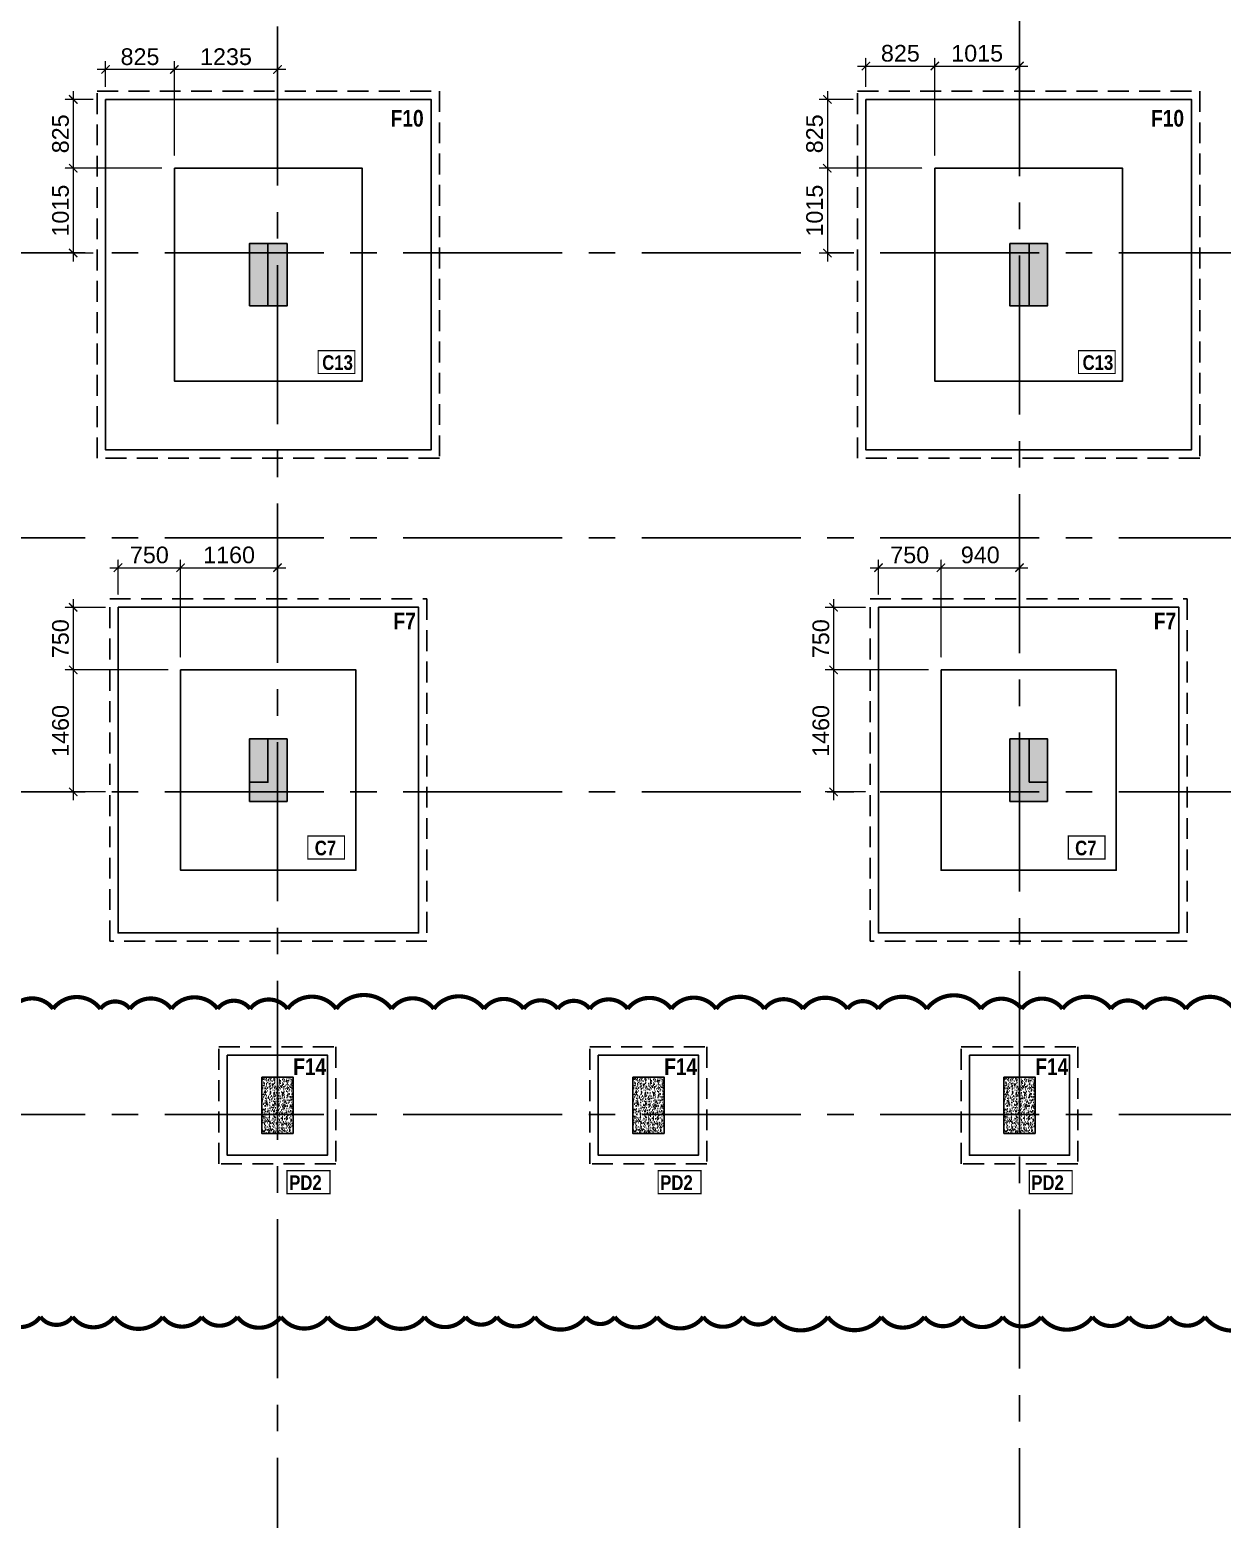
# Model space of a CAD drawing. Header units: millimetres. Extents: x 149548 to 2112824, y -1657616 to -1354760.
# Drawn here: x 1711686 to 1725973, y -1626058 to -1608215 of the extents above; entities that cross this region are included whole.
import ezdxf
from ezdxf.enums import TextEntityAlignment as Align

# ---------------------------------------------------------------- set-up
doc = ezdxf.new("R2010")
doc.units = ezdxf.units.MM
doc.header["$MEASUREMENT"] = 0
doc.header["$PDMODE"] = 98
for name, pattern in [('ACAD_ISO02W100', [15, 12, -3]), ('CENTER2', [28.575, 19.05, -3.175, 3.175, -3.175]), ('HIDDEN', [0.375, 0.25, -0.125])]:
    doc.linetypes.add(name, pattern=pattern)
for name, color, linetype, lineweight in [('CENTER_LINE', 8, 'CENTER2', 25), ('GRID', 252, 'ACAD_ISO02W100', 9), ('s-dm', 171, 'Continuous', 15), ('TXT', 255, 'Continuous', 5)]:
    doc.layers.add(name, color=color, linetype=linetype, lineweight=lineweight)
for name, color, linetype in [('F10', 72, 'Continuous'), ('F14', 132, 'Continuous'), ('F7', 160, 'Continuous'), ('Footing_#_ST', 1, 'Continuous'), ('Hatch', 8, 'Continuous'), ('Pcc_ST', 6, 'Continuous'), ('STR.COLUMN', 1, 'Continuous')]:
    doc.layers.add(name, color=color, linetype=linetype)
doc.styles.add('G2-TEXT', font='ARIALNB.TTF', dxfattribs={"height": 2.5})
doc.styles.add('G3-TEXT', font='ARIALNB.TTF', dxfattribs={"height": 3})
doc.styles.get("Standard").update_dxf_attribs({"font": 'arial.ttf'})
doc.dimstyles.new('Dim 1_100', dxfattribs={"dimscale": 100, "dimtxt": 2, "dimasz": 1, "dimexe": 1, "dimexo": 1.5, "dimgap": 0.5, "dimtad": 1, "dimdec": 0, "dimrnd": 5, "dimzin": 0, "dimdsep": 46, "dimtxsty": 'Standard', "dimblk": 'ARCHTICK', "dimcen": 0, "dimdle": 1, "dimclrd": 256, "dimclre": 256, "dimclrt": 256, "dimadec": 0, "dimazin": 0, "dimtfac": 0.8, "dimtdec": 0, "dimtmove": 1, "dimatfit": 0, "dimfxl": 1.5, "dimtolj": 1, "dimtzin": 0, "dimlwd": -1, "dimlwe": -1, "dimarcsym": 1})

# ---------------------------------------------------------------- blocks, each defined once
blk = doc.blocks.new('FIRST FLOOR COLUMNS')
at = {"layer": 'CENTER_LINE', "ltscale": 100}
for p, q in [((47115, -28013), (47115, 17778)), ((38225, -28128), (38225, 17663)), ((90214, -11790), (-4699, -11790)), ((90214, -15202), (-4737, -15202)), ((90214, -18245), (-4699, -18245)), ((90214, -22110), (-4699, -22110))]:
    blk.add_line(p, q, dxfattribs=at)
blk = doc.blocks.new('Upto 2nd Floor lvl')
at = {"layer": 'STR.COLUMN'}
h = blk.add_hatch(color=30, dxfattribs=at)
h.dxf.hatch_style = 1
h.paths.add_polyline_path([(1960593, -1509294), (1960813, -1509294), (1960813, -1508544), (1960593, -1508544)])
h = blk.add_hatch(color=30, dxfattribs=at)
h.dxf.hatch_style = 1
h.paths.add_polyline_path([(1969933, -1509294), (1970153, -1509294), (1970153, -1508544), (1969933, -1508544)])
h = blk.add_hatch(color=30, dxfattribs=at)
h.dxf.hatch_style = 1
h.paths.add_polyline_path([(1960593, -1514999), (1960813, -1514999), (1960813, -1514479), (1960593, -1514479)])
h = blk.add_hatch(color=30, dxfattribs=at)
h.dxf.hatch_style = 1
h.paths.add_polyline_path([(1969933, -1514999), (1970153, -1514999), (1970153, -1514479), (1969933, -1514479)])
at = {"layer": 'STR.COLUMN', "color": 5}
for points in [[(1960593, -1509294), (1960813, -1509294), (1960813, -1508544), (1960593, -1508544)], [(1969933, -1509294), (1970153, -1509294), (1970153, -1508544), (1969933, -1508544)], [(1960593, -1514999), (1960813, -1514999), (1960813, -1514479), (1960593, -1514479)], [(1969933, -1514999), (1970153, -1514999), (1970153, -1514479), (1969933, -1514479)]]:
    blk.add_lwpolyline(points, close=True, dxfattribs=at)
blk = doc.blocks.new('Through Column')
at = {"layer": 'STR.COLUMN', "transparency": 33554687}
h = blk.add_hatch(color=256, dxfattribs=at)
h.dxf.hatch_style = 1
h.paths.add_polyline_path([(1960593, -1509294), (1961043, -1509294), (1961043, -1508544), (1960593, -1508544)])
h = blk.add_hatch(color=256, dxfattribs=at)
h.dxf.hatch_style = 1
h.paths.add_polyline_path([(1969703, -1509294), (1970153, -1509294), (1970153, -1508544), (1969703, -1508544)])
h = blk.add_hatch(color=256, dxfattribs=at)
h.dxf.hatch_style = 1
h.paths.add_polyline_path([(1960593, -1515229), (1961043, -1515229), (1961043, -1514479), (1960593, -1514479), (1960593, -1514999)])
h = blk.add_hatch(color=256, dxfattribs=at)
h.dxf.hatch_style = 1
h.paths.add_polyline_path([(1969703, -1515229), (1970153, -1515229), (1970153, -1514999), (1970153, -1514479), (1969703, -1514479)])
at = {"layer": 'STR.COLUMN', "color": 5}
for points in [[(1961043, -1508544), (1961043, -1509294), (1960813, -1509294), (1960813, -1508544)], [(1961043, -1514479), (1961043, -1515229), (1960593, -1515229), (1960593, -1514999), (1960593, -1514999), (1960593, -1514479)], [(1969703, -1514479), (1970153, -1514479), (1970153, -1514999), (1970153, -1514999), (1970153, -1515229), (1969703, -1515229), (1969703, -1514479)]]:
    blk.add_lwpolyline(points, close=True, dxfattribs=at)
blk.add_lwpolyline([(1969703, -1508544), (1970153, -1508544), (1970153, -1509294), (1969703, -1509294), (1969703, -1508544)], dxfattribs=at)
blk = doc.blocks.new('_ArchTick')
at = {"color": 0, "linetype": 'ByBlock', "const_width": 0.15}
blk.add_lwpolyline([(-0.5, -0.5), (0.5, 0.5)], dxfattribs=at)
blk = doc.blocks.new('*D1416')
at = {"layer": 'Defpoints', "color": 0}
for p in [(1722529, -1608649), (1721704, -1609049), (1722529, -1609874)]:
    blk.add_point(p, dxfattribs=at)
at = {"layer": 's-dm', "linetype": 'HIDDEN'}
for p, q in [((1721704, -1608899), (1721704, -1608549)), ((1722529, -1609724), (1722529, -1608549))]:
    blk.add_line(p, q, dxfattribs=at)
at = {"layer": 's-dm'}
blk.add_line((1721604, -1608649), (1722629, -1608649), dxfattribs=at)
at = {"layer": 's-dm', "xscale": 100, "yscale": 100, "zscale": 100, "rotation": 180}
blk.add_blockref('_ArchTick', (1721704, -1608649), dxfattribs=at)
at = {"layer": 's-dm', "xscale": 100, "yscale": 100, "zscale": 100}
blk.add_blockref('_ArchTick', (1722529, -1608649), dxfattribs=at)
at = {"layer": 's-dm', "insert": (1722117, -1608497), "char_height": 200, "attachment_point": 5}
blk.add_mtext('\\A1;825', dxfattribs=at)
blk = doc.blocks.new('*D1417')
at = {"layer": 'Defpoints', "color": 0}
for p in [(1723544, -1608649), (1723544, -1609049), (1722529, -1609874)]:
    blk.add_point(p, dxfattribs=at)
at = {"layer": 's-dm', "linetype": 'HIDDEN'}
for p, q in [((1722529, -1609724), (1722529, -1608549)), ((1723544, -1608899), (1723544, -1608549))]:
    blk.add_line(p, q, dxfattribs=at)
at = {"layer": 's-dm'}
blk.add_line((1722429, -1608649), (1723644, -1608649), dxfattribs=at)
at = {"layer": 's-dm', "xscale": 100, "yscale": 100, "zscale": 100, "rotation": 180}
blk.add_blockref('_ArchTick', (1722529, -1608649), dxfattribs=at)
at = {"layer": 's-dm', "xscale": 100, "yscale": 100, "zscale": 100}
blk.add_blockref('_ArchTick', (1723544, -1608649), dxfattribs=at)
at = {"layer": 's-dm', "insert": (1723037, -1608497), "char_height": 200, "attachment_point": 5}
blk.add_mtext('\\A1;1015', dxfattribs=at)
blk = doc.blocks.new('*D1418')
at = {"layer": 'Defpoints', "color": 0}
for p in [(1721704, -1609049), (1721242, -1609874), (1722529, -1609874)]:
    blk.add_point(p, dxfattribs=at)
at = {"layer": 's-dm', "linetype": 'HIDDEN'}
for p, q in [((1721554, -1609049), (1721142, -1609049)), ((1722379, -1609874), (1721142, -1609874))]:
    blk.add_line(p, q, dxfattribs=at)
at = {"layer": 's-dm'}
blk.add_line((1721242, -1608949), (1721242, -1609974), dxfattribs=at)
at = {"layer": 's-dm', "xscale": 100, "yscale": 100, "zscale": 100}
for p, rotation in [((1721242, -1609049), 90), ((1721242, -1609874), 270)]:
    blk.add_blockref('_ArchTick', p, dxfattribs=dict(at, rotation=rotation))
at = {"layer": 's-dm', "insert": (1721090, -1609461), "char_height": 200, "attachment_point": 5, "rotation": 90}
blk.add_mtext('\\A1;825', dxfattribs=at)
blk = doc.blocks.new('*D1419')
at = {"layer": 'Defpoints', "color": 0}
for p in [(1722529, -1609874), (1721242, -1610889), (1721704, -1610889)]:
    blk.add_point(p, dxfattribs=at)
at = {"layer": 's-dm'}
blk.add_line((1721242, -1609774), (1721242, -1610989), dxfattribs=at)
at = {"layer": 's-dm', "linetype": 'HIDDEN'}
for p, q in [((1722379, -1609874), (1721142, -1609874)), ((1721554, -1610889), (1721142, -1610889))]:
    blk.add_line(p, q, dxfattribs=at)
at = {"layer": 's-dm', "xscale": 100, "yscale": 100, "zscale": 100}
for p, rotation in [((1721242, -1609874), 90), ((1721242, -1610889), 270)]:
    blk.add_blockref('_ArchTick', p, dxfattribs=dict(at, rotation=rotation))
at = {"layer": 's-dm', "insert": (1721090, -1610381), "char_height": 200, "attachment_point": 5, "rotation": 90}
blk.add_mtext('\\A1;1015', dxfattribs=at)
blk = doc.blocks.new('*D1420')
at = {"layer": 'Defpoints', "color": 0}
for p in [(1722604, -1614659), (1721854, -1615134), (1722604, -1615884)]:
    blk.add_point(p, dxfattribs=at)
at = {"layer": 's-dm', "linetype": 'HIDDEN'}
for p, q in [((1721854, -1614984), (1721854, -1614559)), ((1722604, -1615734), (1722604, -1614559))]:
    blk.add_line(p, q, dxfattribs=at)
at = {"layer": 's-dm'}
blk.add_line((1721754, -1614659), (1722704, -1614659), dxfattribs=at)
at = {"layer": 's-dm', "xscale": 100, "yscale": 100, "zscale": 100, "rotation": 180}
blk.add_blockref('_ArchTick', (1721854, -1614659), dxfattribs=at)
at = {"layer": 's-dm', "xscale": 100, "yscale": 100, "zscale": 100}
blk.add_blockref('_ArchTick', (1722604, -1614659), dxfattribs=at)
at = {"layer": 's-dm', "insert": (1722229, -1614507), "char_height": 200, "attachment_point": 5}
blk.add_mtext('\\A1;750', dxfattribs=at)
blk = doc.blocks.new('*D1421')
at = {"layer": 'Defpoints', "color": 0}
for p in [(1723544, -1614659), (1723544, -1615134), (1722604, -1615884)]:
    blk.add_point(p, dxfattribs=at)
at = {"layer": 's-dm', "linetype": 'HIDDEN'}
for p, q in [((1722604, -1615734), (1722604, -1614559)), ((1723544, -1614984), (1723544, -1614559))]:
    blk.add_line(p, q, dxfattribs=at)
at = {"layer": 's-dm'}
blk.add_line((1722504, -1614659), (1723644, -1614659), dxfattribs=at)
at = {"layer": 's-dm', "xscale": 100, "yscale": 100, "zscale": 100, "rotation": 180}
blk.add_blockref('_ArchTick', (1722604, -1614659), dxfattribs=at)
at = {"layer": 's-dm', "xscale": 100, "yscale": 100, "zscale": 100}
blk.add_blockref('_ArchTick', (1723544, -1614659), dxfattribs=at)
at = {"layer": 's-dm', "insert": (1723074, -1614507), "char_height": 200, "attachment_point": 5}
blk.add_mtext('\\A1;940', dxfattribs=at)
blk = doc.blocks.new('*D1422')
at = {"layer": 'Defpoints', "color": 0}
for p in [(1721854, -1615134), (1721317, -1615884), (1722604, -1615884)]:
    blk.add_point(p, dxfattribs=at)
at = {"layer": 's-dm', "linetype": 'HIDDEN'}
for p, q in [((1721704, -1615134), (1721217, -1615134)), ((1722454, -1615884), (1721217, -1615884))]:
    blk.add_line(p, q, dxfattribs=at)
at = {"layer": 's-dm'}
blk.add_line((1721317, -1615034), (1721317, -1615984), dxfattribs=at)
at = {"layer": 's-dm', "xscale": 100, "yscale": 100, "zscale": 100}
for p, rotation in [((1721317, -1615134), 90), ((1721317, -1615884), 270)]:
    blk.add_blockref('_ArchTick', p, dxfattribs=dict(at, rotation=rotation))
at = {"layer": 's-dm', "insert": (1721165, -1615509), "char_height": 200, "attachment_point": 5, "rotation": 90}
blk.add_mtext('\\A1;750', dxfattribs=at)
blk = doc.blocks.new('*D1423')
at = {"layer": 'Defpoints', "color": 0}
for p in [(1722604, -1615884), (1721317, -1617344), (1721854, -1617344)]:
    blk.add_point(p, dxfattribs=at)
at = {"layer": 's-dm', "linetype": 'HIDDEN'}
for p, q in [((1722454, -1615884), (1721217, -1615884)), ((1721704, -1617344), (1721217, -1617344))]:
    blk.add_line(p, q, dxfattribs=at)
at = {"layer": 's-dm'}
blk.add_line((1721317, -1615784), (1721317, -1617444), dxfattribs=at)
at = {"layer": 's-dm', "xscale": 100, "yscale": 100, "zscale": 100}
for p, rotation in [((1721317, -1615884), 90), ((1721317, -1617344), 270)]:
    blk.add_blockref('_ArchTick', p, dxfattribs=dict(at, rotation=rotation))
at = {"layer": 's-dm', "insert": (1721165, -1616614), "char_height": 200, "attachment_point": 5, "rotation": 90}
blk.add_mtext('\\A1;1460', dxfattribs=at)
blk = doc.blocks.new('*D1424')
at = {"layer": 'Defpoints', "color": 0}
for p in [(1713494, -1614659), (1712744, -1615134), (1713494, -1615884)]:
    blk.add_point(p, dxfattribs=at)
at = {"layer": 's-dm', "linetype": 'HIDDEN'}
for p, q in [((1712744, -1614984), (1712744, -1614559)), ((1713494, -1615734), (1713494, -1614559))]:
    blk.add_line(p, q, dxfattribs=at)
at = {"layer": 's-dm'}
blk.add_line((1712644, -1614659), (1713594, -1614659), dxfattribs=at)
at = {"layer": 's-dm', "xscale": 100, "yscale": 100, "zscale": 100, "rotation": 180}
blk.add_blockref('_ArchTick', (1712744, -1614659), dxfattribs=at)
at = {"layer": 's-dm', "xscale": 100, "yscale": 100, "zscale": 100}
blk.add_blockref('_ArchTick', (1713494, -1614659), dxfattribs=at)
at = {"layer": 's-dm', "insert": (1713119, -1614507), "char_height": 200, "attachment_point": 5}
blk.add_mtext('\\A1;750', dxfattribs=at)
blk = doc.blocks.new('*D1425')
at = {"layer": 'Defpoints', "color": 0}
for p in [(1714654, -1614659), (1714654, -1615134), (1713494, -1615884)]:
    blk.add_point(p, dxfattribs=at)
at = {"layer": 's-dm', "linetype": 'HIDDEN'}
for p, q in [((1713494, -1615734), (1713494, -1614559)), ((1714654, -1614984), (1714654, -1614559))]:
    blk.add_line(p, q, dxfattribs=at)
at = {"layer": 's-dm'}
blk.add_line((1713394, -1614659), (1714754, -1614659), dxfattribs=at)
at = {"layer": 's-dm', "xscale": 100, "yscale": 100, "zscale": 100, "rotation": 180}
blk.add_blockref('_ArchTick', (1713494, -1614659), dxfattribs=at)
at = {"layer": 's-dm', "xscale": 100, "yscale": 100, "zscale": 100}
blk.add_blockref('_ArchTick', (1714654, -1614659), dxfattribs=at)
at = {"layer": 's-dm', "insert": (1714074, -1614507), "char_height": 200, "attachment_point": 5}
blk.add_mtext('\\A1;1160', dxfattribs=at)
blk = doc.blocks.new('*D1426')
at = {"layer": 'Defpoints', "color": 0}
for p in [(1712744, -1615134), (1712207, -1615884), (1713494, -1615884)]:
    blk.add_point(p, dxfattribs=at)
at = {"layer": 's-dm', "linetype": 'HIDDEN'}
for p, q in [((1712594, -1615134), (1712107, -1615134)), ((1713344, -1615884), (1712107, -1615884))]:
    blk.add_line(p, q, dxfattribs=at)
at = {"layer": 's-dm'}
blk.add_line((1712207, -1615034), (1712207, -1615984), dxfattribs=at)
at = {"layer": 's-dm', "xscale": 100, "yscale": 100, "zscale": 100}
for p, rotation in [((1712207, -1615134), 90), ((1712207, -1615884), 270)]:
    blk.add_blockref('_ArchTick', p, dxfattribs=dict(at, rotation=rotation))
at = {"layer": 's-dm', "insert": (1712055, -1615509), "char_height": 200, "attachment_point": 5, "rotation": 90}
blk.add_mtext('\\A1;750', dxfattribs=at)
blk = doc.blocks.new('*D1427')
at = {"layer": 'Defpoints', "color": 0}
for p in [(1713494, -1615884), (1712207, -1617344), (1712744, -1617344)]:
    blk.add_point(p, dxfattribs=at)
at = {"layer": 's-dm', "linetype": 'HIDDEN'}
for p, q in [((1713344, -1615884), (1712107, -1615884)), ((1712594, -1617344), (1712107, -1617344))]:
    blk.add_line(p, q, dxfattribs=at)
at = {"layer": 's-dm'}
blk.add_line((1712207, -1615784), (1712207, -1617444), dxfattribs=at)
at = {"layer": 's-dm', "xscale": 100, "yscale": 100, "zscale": 100}
for p, rotation in [((1712207, -1615884), 90), ((1712207, -1617344), 270)]:
    blk.add_blockref('_ArchTick', p, dxfattribs=dict(at, rotation=rotation))
at = {"layer": 's-dm', "insert": (1712055, -1616614), "char_height": 200, "attachment_point": 5, "rotation": 90}
blk.add_mtext('\\A1;1460', dxfattribs=at)
blk = doc.blocks.new('*D1428')
at = {"layer": 'Defpoints', "color": 0}
for p in [(1713419, -1608690), (1714654, -1609049), (1713419, -1609874)]:
    blk.add_point(p, dxfattribs=at)
at = {"layer": 's-dm'}
blk.add_line((1714754, -1608690), (1713319, -1608690), dxfattribs=at)
at = {"layer": 's-dm', "linetype": 'HIDDEN'}
for p, q in [((1713419, -1609724), (1713419, -1608590)), ((1714654, -1608899), (1714654, -1608590))]:
    blk.add_line(p, q, dxfattribs=at)
at = {"layer": 's-dm', "xscale": 100, "yscale": 100, "zscale": 100, "rotation": 180}
blk.add_blockref('_ArchTick', (1713419, -1608690), dxfattribs=at)
at = {"layer": 's-dm', "xscale": 100, "yscale": 100, "zscale": 100}
blk.add_blockref('_ArchTick', (1714654, -1608690), dxfattribs=at)
at = {"layer": 's-dm', "insert": (1714037, -1608538), "char_height": 200, "attachment_point": 5}
blk.add_mtext('\\A1;1235', dxfattribs=at)
blk = doc.blocks.new('*D1429')
at = {"layer": 'Defpoints', "color": 0}
for p in [(1712594, -1608690), (1712594, -1609049), (1713419, -1609874)]:
    blk.add_point(p, dxfattribs=at)
at = {"layer": 's-dm'}
blk.add_line((1713519, -1608690), (1712494, -1608690), dxfattribs=at)
at = {"layer": 's-dm', "linetype": 'HIDDEN'}
for p, q in [((1712594, -1608899), (1712594, -1608590)), ((1713419, -1609724), (1713419, -1608590))]:
    blk.add_line(p, q, dxfattribs=at)
at = {"layer": 's-dm', "xscale": 100, "yscale": 100, "zscale": 100, "rotation": 180}
blk.add_blockref('_ArchTick', (1712594, -1608690), dxfattribs=at)
at = {"layer": 's-dm', "xscale": 100, "yscale": 100, "zscale": 100}
blk.add_blockref('_ArchTick', (1713419, -1608690), dxfattribs=at)
at = {"layer": 's-dm', "insert": (1713007, -1608538), "char_height": 200, "attachment_point": 5}
blk.add_mtext('\\A1;825', dxfattribs=at)
blk = doc.blocks.new('*D1430')
at = {"layer": 'Defpoints', "color": 0}
for p in [(1712594, -1609049), (1712207, -1609874), (1713419, -1609874)]:
    blk.add_point(p, dxfattribs=at)
at = {"layer": 's-dm', "linetype": 'HIDDEN'}
for p, q in [((1712444, -1609049), (1712107, -1609049)), ((1713269, -1609874), (1712107, -1609874))]:
    blk.add_line(p, q, dxfattribs=at)
at = {"layer": 's-dm'}
blk.add_line((1712207, -1608949), (1712207, -1609974), dxfattribs=at)
at = {"layer": 's-dm', "xscale": 100, "yscale": 100, "zscale": 100}
for p, rotation in [((1712207, -1609049), 90), ((1712207, -1609874), 270)]:
    blk.add_blockref('_ArchTick', p, dxfattribs=dict(at, rotation=rotation))
at = {"layer": 's-dm', "insert": (1712055, -1609461), "char_height": 200, "attachment_point": 5, "rotation": 90}
blk.add_mtext('\\A1;825', dxfattribs=at)
blk = doc.blocks.new('*D1431')
at = {"layer": 'Defpoints', "color": 0}
for p in [(1713419, -1609874), (1712207, -1610889), (1712594, -1610889)]:
    blk.add_point(p, dxfattribs=at)
at = {"layer": 's-dm'}
blk.add_line((1712207, -1609774), (1712207, -1610989), dxfattribs=at)
at = {"layer": 's-dm', "linetype": 'HIDDEN'}
for p, q in [((1713269, -1609874), (1712107, -1609874)), ((1712444, -1610889), (1712107, -1610889))]:
    blk.add_line(p, q, dxfattribs=at)
at = {"layer": 's-dm', "xscale": 100, "yscale": 100, "zscale": 100}
for p, rotation in [((1712207, -1609874), 90), ((1712207, -1610889), 270)]:
    blk.add_blockref('_ArchTick', p, dxfattribs=dict(at, rotation=rotation))
at = {"layer": 's-dm', "insert": (1712055, -1610381), "char_height": 200, "attachment_point": 5, "rotation": 90}
blk.add_mtext('\\A1;1015', dxfattribs=at)

msp = doc.modelspace()

# ---------------------------------------------------------------- hatches: boundary and pattern name
at = {"layer": 'Hatch'}
h = msp.add_hatch(dxfattribs=at)
h.set_pattern_fill('AR-CONC', color=256, scale=10, angle=180)
h.set_pattern_definition([(230, (-274686.41, -21787.48), (-71.7260183, 6.2752135), [7.5, -82.5]), (175, (-274686.41, -21787.48), (13.8751334, -75.2192134), [6, -66]), (280.4514445, (-274692.39, -21786.96), (-57.8508847, -68.9439991), [6.3740192, -70.1142112]), (226.1842, (-274686.41, -21807.48), (-106.724133, 16.551928), [11.25, -123.75]), (276.6356355, (-274695.3, -21806.1), (-93.4661946, -97.41186), [9.561034, -105.171376]), (171.184164, (-274686.41, -21807.48), (-93.4661945, -97.41186), [9, -99]), (201, (-274696.41, -21802.48), (-59.6907052, 40.261889), [7.5, -82.5]), (146, (-274696.41, -21802.48), (-24.3315332, -72.5150045), [6, -66]), (251.4514447, (-274701.384, -21799.125), (-84.0222377, -32.2531153), [6.374019, -70.1142112]), (217.5, (-274686.41, -21787.48), (-1.21598553, -33.28938538), [0, -65.2, 0, -67, 0, -66.25]), (187.5, (-274686.41, -21787.48), (-26.30695374, -39.4411712), [0, -38.2, 0, -63.7, 0, -25.25]), (147.5, (-274664.11, -21787.48), (-53.38224362, 2.25548717), [0, -25, 0, -78, 0, -103.5]), (137.5, (-274654.11, -21787.48), (-58.3186169, -10.0104982), [0, -32.5, 0, -51.8, 0, -73.5])])
h.paths.add_polyline_path([(1714465.3, -1620761), (1714465.3, -1621436), (1714840.3, -1621436), (1714840.3, -1620761)])
h = msp.add_hatch(dxfattribs=at)
h.set_pattern_fill('AR-CONC', color=256, scale=10, angle=180)
h.set_pattern_definition([(230, (-270241.23, -21787.48), (-71.7260183, 6.2752135), [7.5, -82.5]), (175, (-270241.23, -21787.48), (13.8751334, -75.2192134), [6, -66]), (280.4514445, (-270247.205, -21786.96), (-57.8508847, -68.9439991), [6.3740192, -70.1142112]), (226.1842, (-270241.23, -21807.48), (-106.724133, 16.551928), [11.25, -123.75]), (276.6356355, (-270250.12, -21806.1), (-93.4661946, -97.41186), [9.561034, -105.171376]), (171.184164, (-270241.23, -21807.48), (-93.4661945, -97.41186), [9, -99]), (201, (-270251.23, -21802.48), (-59.6907052, 40.261889), [7.5, -82.5]), (146, (-270251.23, -21802.48), (-24.3315332, -72.5150045), [6, -66]), (251.4514447, (-270256.2, -21799.125), (-84.0222377, -32.2531153), [6.374019, -70.1142112]), (217.5, (-270241.227, -21787.48), (-1.21598553, -33.28938538), [0, -65.2, 0, -67, 0, -66.25]), (187.5, (-270241.227, -21787.48), (-26.30695374, -39.4411712), [0, -38.2, 0, -63.7, 0, -25.25]), (147.5, (-270218.927, -21787.48), (-53.38224362, 2.25548717), [0, -25, 0, -78, 0, -103.5]), (137.5, (-270208.927, -21787.48), (-58.3186169, -10.0104982), [0, -32.5, 0, -51.8, 0, -73.5])])
h.paths.add_polyline_path([(1718910.5, -1620761), (1718910.5, -1621436), (1719285.5, -1621436), (1719285.5, -1620761)])
h = msp.add_hatch(dxfattribs=at)
h.set_pattern_fill('AR-CONC', color=256, scale=10, angle=180)
h.set_pattern_definition([(230, (-265795.18, -21787.48), (-71.7260183, 6.2752135), [7.5, -82.5]), (175, (-265795.18, -21787.48), (13.8751334, -75.2192134), [6, -66]), (280.4514445, (-265801.155, -21786.96), (-57.8508847, -68.9439991), [6.3740192, -70.1142112]), (226.1842, (-265795.18, -21807.48), (-106.724133, 16.551928), [11.25, -123.75]), (276.6356355, (-265804.07, -21806.1), (-93.4661946, -97.41186), [9.561034, -105.171376]), (171.184164, (-265795.18, -21807.48), (-93.4661945, -97.41186), [9, -99]), (201, (-265805.18, -21802.48), (-59.6907052, 40.261889), [7.5, -82.5]), (146, (-265805.18, -21802.48), (-24.3315332, -72.5150045), [6, -66]), (251.4514447, (-265810.15, -21799.125), (-84.0222377, -32.2531153), [6.374019, -70.1142112]), (217.5, (-265795.178, -21787.48), (-1.21598553, -33.28938538), [0, -65.2, 0, -67, 0, -66.25]), (187.5, (-265795.178, -21787.48), (-26.30695374, -39.4411712), [0, -38.2, 0, -63.7, 0, -25.25]), (147.5, (-265772.878, -21787.48), (-53.38224362, 2.25548717), [0, -25, 0, -78, 0, -103.5]), (137.5, (-265762.88, -21787.48), (-58.3186169, -10.0104982), [0, -32.5, 0, -51.8, 0, -73.5])])
h.paths.add_polyline_path([(1723356.5, -1620761), (1723356.5, -1621436), (1723731.5, -1621436), (1723731.5, -1620761)])

# ---------------------------------------------------------------- linework, layer by layer
at = {"color": 101, "const_width": 14.8}
for points in [[(1715141, -1612332.7), (1715141, -1612059.1), (1715580.3, -1612059.1), (1715580.3, -1612332.7)], [(1724251, -1612332.7), (1724251, -1612059.1), (1724690.3, -1612059.1), (1724690.3, -1612332.7)], [(1715018, -1618147.7), (1715018, -1617874.1), (1715457.3, -1617874.1), (1715457.3, -1618147.7)], [(1724128, -1618147.7), (1724128, -1617874.1), (1724567.3, -1617874.1), (1724567.3, -1618147.7)], [(1714769.4, -1622156.8), (1714769.4, -1621883.2), (1715283.7, -1621883.2), (1715283.7, -1622156.8)], [(1719214.6, -1622156.8), (1719214.6, -1621883.2), (1719728.9, -1621883.2), (1719728.9, -1622156.8)], [(1723660.6, -1622156.8), (1723660.6, -1621883.2), (1724174.9, -1621883.2), (1724174.9, -1622156.8)]]:
    msp.add_lwpolyline(points, close=True, dxfattribs=at)
at = {"layer": 'F10'}
for points in [[(1712594, -1609048.5), (1716494, -1609048.5), (1716494, -1613248.5), (1712594, -1613248.5)], [(1721704, -1609048.5), (1725604, -1609048.5), (1725604, -1613248.5), (1721704, -1613248.5)], [(1713419, -1609873.5), (1715669, -1609873.5), (1715669, -1612423.5), (1713419, -1612423.5)], [(1722529, -1609873.5), (1724779, -1609873.5), (1724779, -1612423.5), (1722529, -1612423.5)]]:
    msp.add_lwpolyline(points, close=True, dxfattribs=at)
at = {"layer": 'F10', "color": 7, "const_width": 50}
for points in [[(1726112.7, -1619943.8, 0.5), (1725537.2, -1619943.8, 0.5), (1725042.2, -1619943.8, 0.5), (1724640.4, -1619943.8, 0.5), (1724059.2, -1619943.8, 0.5), (1723569.7, -1619943.8, 0.5), (1723083.7, -1619943.8, 0.5), (1722434, -1619943.8, 0.5), (1721852.5, -1619943.8, 0.5), (1721483.1, -1619943.8, 0.5), (1720950.1, -1619943.8, 0.5), (1720488.3, -1619943.8, 0.5), (1719910, -1619943.8, 0.5), (1719373.7, -1619943.8, 0.5), (1718849.5, -1619943.8, 0.5), (1718395.7, -1619943.8, 0.5), (1718011.9, -1619943.8, 0.5), (1717603.5, -1619943.8, 0.5), (1717128.5, -1619943.8, 0.5), (1716527.5, -1619943.8, 0.5), (1716021.8, -1619943.8, 0.5), (1715358.5, -1619943.8, 0.5), (1714774.6, -1619943.8, 0.5), (1714326.1, -1619943.8, 0.5), (1713936.4, -1619943.8, 0.5), (1713384, -1619943.8, 0.5), (1712886.7, -1619943.8, 0.5), (1712532.2, -1619943.8, 0.5), (1711965.6, -1619943.8, 0.5), (1711464, -1619943.8, 0.5)], [(1711322.3, -1623633.5, 0.5), (1711814, -1623633.5, 0.5), (1712199.2, -1623633.5, 0.5), (1712700.5, -1623633.5, 0.5), (1713277.9, -1623633.5, 0.5), (1713746.4, -1623633.5, 0.5), (1714172.9, -1623633.5, 0.5), (1714695.8, -1623633.5, 0.5), (1715256.6, -1623633.5, 0.5), (1715841.9, -1623633.5, 0.5), (1716415.8, -1623633.5, 0.5), (1716907.6, -1623633.5, 0.5), (1717281.9, -1623633.5, 0.5), (1717737.9, -1623633.5, 0.5), (1718349.4, -1623633.5, 0.5), (1718694.5, -1623633.5, 0.5), (1719200.2, -1623633.5, 0.5), (1719754.5, -1623633.5, 0.5), (1720229.9, -1623633.5, 0.5), (1720598.1, -1623633.5, 0.5), (1721247.9, -1623633.5, 0.5), (1721888.4, -1623633.5, 0.5), (1722404.9, -1623633.5, 0.5), (1722853.5, -1623633.5, 0.5), (1723344.1, -1623633.5, 0.5), (1723802.4, -1623633.5, 0.5), (1724418.1, -1623633.5, 0.5), (1724857.1, -1623633.5, 0.5), (1725342.4, -1623633.5, 0.5), (1725766.4, -1623633.5, 0.5), (1726427.4, -1623633.5, 0.5)]]:
    msp.add_lwpolyline(points, format="xyb", dxfattribs=at)
at = {"layer": 'F14'}
for points in [[(1714052.8, -1620498.5), (1715252.8, -1620498.5), (1715252.8, -1621698.5), (1714052.8, -1621698.5)], [(1718498, -1620498.5), (1719698, -1620498.5), (1719698, -1621698.5), (1718498, -1621698.5)], [(1722944, -1620498.5), (1724144, -1620498.5), (1724144, -1621698.5), (1722944, -1621698.5)]]:
    msp.add_lwpolyline(points, close=True, dxfattribs=at)
at = {"layer": 'F7'}
for points in [[(1712744, -1615133.5), (1716344, -1615133.5), (1716344, -1619033.5), (1712744, -1619033.5)], [(1721854, -1615133.5), (1725454, -1615133.5), (1725454, -1619033.5), (1721854, -1619033.5)], [(1713494, -1615883.5), (1715594, -1615883.5), (1715594, -1618283.5), (1713494, -1618283.5)], [(1722604, -1615883.5), (1724704, -1615883.5), (1724704, -1618283.5), (1722604, -1618283.5)]]:
    msp.add_lwpolyline(points, close=True, dxfattribs=at)
at = {"layer": 'Pcc_ST', "linetype": 'HIDDEN', "ltscale": 1000}
for points in [[(1712494, -1608948.5), (1716594, -1608948.5), (1716594, -1613348.5), (1712494, -1613348.5)], [(1721604, -1608948.5), (1725704, -1608948.5), (1725704, -1613348.5), (1721604, -1613348.5)], [(1712644, -1615033.5), (1716444, -1615033.5), (1716444, -1619133.5), (1712644, -1619133.5)], [(1721754, -1615033.5), (1725554, -1615033.5), (1725554, -1619133.5), (1721754, -1619133.5)], [(1713952.8, -1620398.5), (1715352.8, -1620398.5), (1715352.8, -1621798.5), (1713952.8, -1621798.5)], [(1718398, -1620398.5), (1719798, -1620398.5), (1719798, -1621798.5), (1718398, -1621798.5)], [(1722844, -1620398.5), (1724244, -1620398.5), (1724244, -1621798.5), (1722844, -1621798.5)]]:
    msp.add_lwpolyline(points, close=True, dxfattribs=at)
at = {"layer": 'STR.COLUMN', "color": 3}
for points in [[(1714465.3, -1620761), (1714840.3, -1620761), (1714840.3, -1621436), (1714465.3, -1621436)], [(1718910.5, -1620761), (1719285.5, -1620761), (1719285.5, -1621436), (1718910.5, -1621436)], [(1723356.5, -1620761), (1723731.5, -1620761), (1723731.5, -1621436), (1723356.5, -1621436)]]:
    msp.add_lwpolyline(points, close=True, dxfattribs=at)

# ---------------------------------------------------------------- block references
at = {"layer": 'GRID'}
msp.add_blockref('FIRST FLOOR COLUMNS', (1676429, -1599098.5), dxfattribs=at)
at = {"layer": 'STR.COLUMN'}
for name in ['Through Column', 'Upto 2nd Floor lvl']:
    msp.add_blockref(name, (-246273.5, -102229.3), dxfattribs=at)

# ---------------------------------------------------------------- texts
at = {"layer": 'Footing_#_ST', "style": 'G2-TEXT'}
for s, p in [('F10', (1716208, -1609434.6)), ('F10', (1725318, -1609434.6)), ('F7', (1716177, -1615458.1)), ('F7', (1725287, -1615458.1)), ('F14', (1715039.8, -1620796.1)), ('F14', (1719485, -1620796.1)), ('F14', (1723931, -1620796.1))]:
    msp.add_text(s, height=200, dxfattribs=at).set_placement(p, align=Align.BOTTOM_CENTER)
at = {"layer": 'TXT', "style": 'G3-TEXT'}
for s, p in [('C13', (1715189.9, -1612289.3)), ('C13', (1724299.9, -1612289.3)), ('C7', (1715100.4, -1618104.3)), ('C7', (1724210.4, -1618104.3)), ('PD2', (1714794.3, -1622113.4)), ('PD2', (1719239.5, -1622113.4)), ('PD2', (1723685.5, -1622113.4))]:
    msp.add_text(s, height=175, dxfattribs=at).set_placement(p)

# ---------------------------------------------------------------- dimensions: what is measured, and where the dimension line sits
at = {"layer": 's-dm'}
for base, p1, p2, picture, middle in [((1722529, -1608649), (1721704, -1609048.5), (1722529, -1609873.5), '*D1416', (1722116.5, -1608496.9)), ((1723544, -1608649), (1722529, -1609873.5), (1723544, -1609048.5), '*D1417', (1723036.5, -1608496.9)), ((1712594, -1608690.2), (1713419, -1609873.5), (1712594, -1609048.5), '*D1429', (1713006.5, -1608538.1)), ((1713419, -1608690.2), (1714654, -1609048.5), (1713419, -1609873.5), '*D1428', (1714036.5, -1608538)), ((1713494, -1614659), (1712744, -1615133.5), (1713494, -1615883.5), '*D1424', (1713119, -1614506.9)), ((1714654, -1614659), (1713494, -1615883.5), (1714654, -1615133.5), '*D1425', (1714074, -1614506.9)), ((1722604, -1614659), (1721854, -1615133.5), (1722604, -1615883.5), '*D1420', (1722229, -1614506.9)), ((1723544, -1614659), (1722604, -1615883.5), (1723544, -1615133.5), '*D1421', (1723074, -1614506.9))]:
    dim = msp.add_linear_dim(base=base, p1=p1, p2=p2, dimstyle='Dim 1_100', dxfattribs=at)
    dim.commit()
    dim.dimension.update_dxf_attribs({"geometry": picture, "text_midpoint": middle})
for base, p1, p2, picture, middle in [((1712206.7, -1609873.5), (1712594, -1609048.5), (1713419, -1609873.5), '*D1430', (1712054.6, -1609461)), ((1721241.7, -1609873.5), (1721704, -1609048.5), (1722529, -1609873.5), '*D1418', (1721089.6, -1609461)), ((1712206.7, -1610888.5), (1713419, -1609873.5), (1712594, -1610888.5), '*D1431', (1712054.6, -1610381)), ((1721241.7, -1610888.5), (1722529, -1609873.5), (1721704, -1610888.5), '*D1419', (1721089.6, -1610381)), ((1712206.7, -1615883.5), (1712744, -1615133.5), (1713494, -1615883.5), '*D1426', (1712054.6, -1615508.5)), ((1721316.7, -1615883.5), (1721854, -1615133.5), (1722604, -1615883.5), '*D1422', (1721164.6, -1615508.5)), ((1712206.7, -1617343.5), (1713494, -1615883.5), (1712744, -1617343.5), '*D1427', (1712054.6, -1616613.5)), ((1721316.7, -1617343.5), (1722604, -1615883.5), (1721854, -1617343.5), '*D1423', (1721164.6, -1616613.5))]:
    dim = msp.add_linear_dim(base=base, p1=p1, p2=p2, angle=90, dimstyle='Dim 1_100', dxfattribs=at)
    dim.commit()
    dim.dimension.update_dxf_attribs({"geometry": picture, "text_midpoint": middle})

doc.saveas('drawing.dxf')
